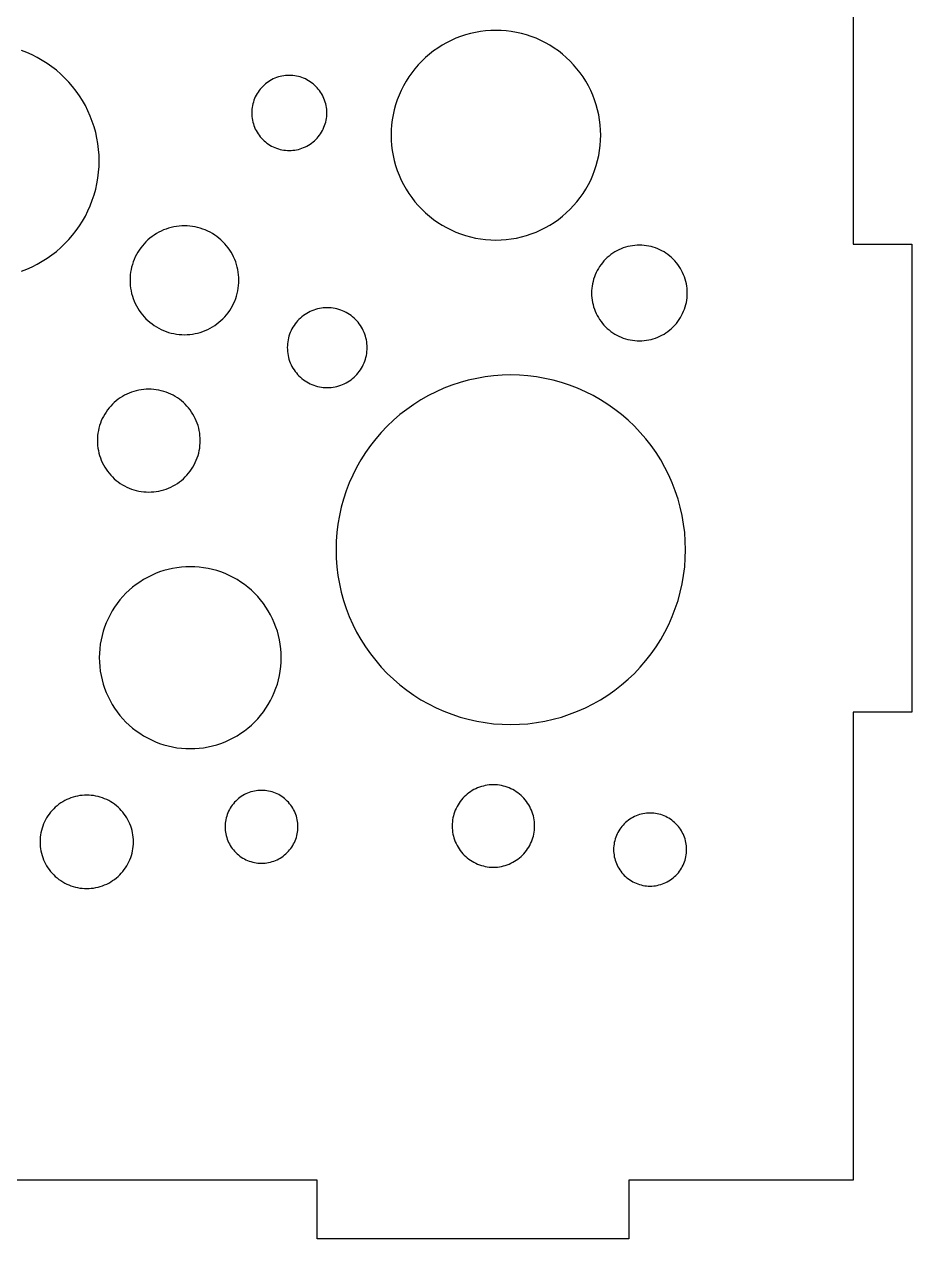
# Model space of a CAD drawing. Header units: millimetres. Extents: x 0 to 375, y -237 to 0.
# Drawn here: x 234.5 to 280, y -126 to -63.7 of the extents above; entities that cross this region are included whole.
import ezdxf

# ---------------------------------------------------------------- set-up
doc = ezdxf.new("R2010")
doc.units = ezdxf.units.MM
doc.layers.add('CUT', color=1, linetype='Continuous')

msp = doc.modelspace()

# ---------------------------------------------------------------- linework, layer by layer
at = {"layer": 'CUT'}
for points in [[(277, -51), (277, -75), (280, -75), (280, -99), (277, -99), (277, -123), (265.5, -123), (265.5, -126), (265.5, -126), (249.5, -126), (249.5, -123), (220.5, -123), (220.5, -126), (204.5, -126), (204.5, -123), (193, -123)], [(234.345, -76.382), (234.62, -76.276), (234.89, -76.156), (235.153, -76.024), (235.409, -75.878), (235.658, -75.721), (235.899, -75.551), (236.132, -75.37), (236.355, -75.177), (236.569, -74.974), (236.772, -74.76), (236.964, -74.537), (237.146, -74.305), (237.315, -74.064), (237.473, -73.815), (237.618, -73.558), (237.751, -73.295), (237.87, -73.026), (237.976, -72.751), (238.069, -72.471), (238.148, -72.187), (238.148, -72.187), (238.212, -71.899), (238.262, -71.609), (238.299, -71.316), (238.32, -71.022), (238.327, -70.727), (238.32, -70.433), (238.299, -70.139), (238.262, -69.846), (238.212, -69.556), (238.148, -69.268), (238.069, -68.984), (237.976, -68.704), (237.87, -68.429), (237.751, -68.16), (237.618, -67.896), (237.473, -67.64), (237.315, -67.391), (237.146, -67.15), (236.964, -66.918), (236.772, -66.694), (236.569, -66.481), (236.355, -66.278), (236.132, -66.085), (235.899, -65.904), (235.658, -65.734), (235.409, -65.576), (235.153, -65.431), (234.89, -65.299), (234.62, -65.179), (234.345, -65.073)]]:
    msp.add_lwpolyline(points, dxfattribs=at)
for points in [[(263.949, -70.46), (263.994, -70.2), (264.026, -69.938), (264.045, -69.675), (264.052, -69.411), (264.045, -69.147), (264.026, -68.884), (263.994, -68.622), (263.949, -68.362), (263.891, -68.105), (263.82, -67.851), (263.738, -67.6), (263.643, -67.354), (263.536, -67.113), (263.417, -66.877), (263.287, -66.647), (263.146, -66.424), (262.994, -66.209), (262.832, -66.001), (262.659, -65.801), (262.477, -65.61), (262.286, -65.428), (262.086, -65.255), (261.878, -65.093), (261.663, -64.941), (261.44, -64.8), (261.21, -64.67), (260.974, -64.551), (260.733, -64.444), (260.487, -64.349), (260.236, -64.266), (259.982, -64.196), (259.725, -64.138), (259.465, -64.093), (259.203, -64.061), (258.94, -64.041), (258.676, -64.035), (258.412, -64.041), (258.149, -64.061), (257.887, -64.093), (257.627, -64.138), (257.37, -64.196), (257.115, -64.266), (256.865, -64.349), (256.618, -64.444), (256.377, -64.551), (256.142, -64.67), (255.912, -64.8), (255.689, -64.941), (255.473, -65.093), (255.265, -65.255), (255.065, -65.428), (254.874, -65.61), (254.692, -65.801), (254.52, -66.001), (254.358, -66.209), (254.206, -66.424), (254.065, -66.647), (253.934, -66.877), (253.816, -67.113), (253.709, -67.354), (253.614, -67.6), (253.531, -67.851), (253.461, -68.105), (253.403, -68.362), (253.358, -68.622), (253.326, -68.884), (253.306, -69.147), (253.3, -69.411), (253.306, -69.675), (253.326, -69.938), (253.358, -70.2), (253.403, -70.46), (253.461, -70.717), (253.531, -70.972), (253.614, -71.222), (253.709, -71.468), (253.816, -71.71), (253.934, -71.945), (254.065, -72.175), (254.206, -72.398), (254.358, -72.614), (254.52, -72.822), (254.692, -73.022), (254.874, -73.213), (255.065, -73.395), (255.265, -73.567), (255.473, -73.729), (255.689, -73.881), (255.912, -74.022), (256.142, -74.152), (256.377, -74.271), (256.618, -74.378), (256.865, -74.473), (257.115, -74.556), (257.37, -74.626), (257.627, -74.684), (257.887, -74.729), (258.149, -74.761), (258.412, -74.781), (258.676, -74.787), (258.94, -74.781), (259.203, -74.761), (259.465, -74.729), (259.725, -74.684), (259.982, -74.626), (260.236, -74.556), (260.487, -74.473), (260.733, -74.378), (260.974, -74.271), (261.21, -74.152), (261.44, -74.022), (261.663, -73.881), (261.878, -73.729), (262.086, -73.567), (262.286, -73.395), (262.477, -73.213), (262.659, -73.022), (262.832, -72.822), (262.994, -72.614), (263.146, -72.398), (263.287, -72.175), (263.417, -71.945), (263.536, -71.71), (263.643, -71.468), (263.738, -71.222), (263.82, -70.972), (263.891, -70.717), (263.949, -70.46)], [(249.947, -68.738), (249.967, -68.646), (249.983, -68.553), (249.995, -68.459), (250.002, -68.365), (250.004, -68.27), (250.002, -68.176), (249.995, -68.081), (249.983, -67.988), (249.967, -67.894), (249.947, -67.802), (249.921, -67.711), (249.892, -67.621), (249.858, -67.533), (249.819, -67.447), (249.777, -67.362), (249.73, -67.28), (249.68, -67.2), (249.625, -67.123), (249.567, -67.048), (249.505, -66.976), (249.44, -66.908), (249.372, -66.843), (249.3, -66.781), (249.225, -66.723), (249.148, -66.668), (249.068, -66.618), (248.986, -66.571), (248.901, -66.529), (248.815, -66.49), (248.727, -66.456), (248.637, -66.427), (248.546, -66.401), (248.454, -66.381), (248.36, -66.365), (248.267, -66.353), (248.172, -66.346), (248.078, -66.344), (247.983, -66.346), (247.889, -66.353), (247.795, -66.365), (247.702, -66.381), (247.61, -66.401), (247.518, -66.427), (247.429, -66.456), (247.34, -66.49), (247.254, -66.529), (247.17, -66.571), (247.087, -66.618), (247.007, -66.668), (246.93, -66.723), (246.856, -66.781), (246.784, -66.843), (246.715, -66.908), (246.65, -66.976), (246.589, -67.048), (246.53, -67.123), (246.476, -67.2), (246.425, -67.28), (246.379, -67.362), (246.336, -67.447), (246.298, -67.533), (246.264, -67.621), (246.234, -67.711), (246.209, -67.802), (246.188, -67.894), (246.172, -67.988), (246.16, -68.081), (246.154, -68.176), (246.151, -68.27), (246.154, -68.365), (246.16, -68.459), (246.172, -68.553), (246.188, -68.646), (246.209, -68.738), (246.234, -68.829), (246.264, -68.919), (246.298, -69.007), (246.336, -69.094), (246.379, -69.178), (246.425, -69.261), (246.476, -69.341), (246.53, -69.418), (246.589, -69.492), (246.65, -69.564), (246.715, -69.632), (246.784, -69.698), (246.856, -69.759), (246.93, -69.818), (247.007, -69.872), (247.087, -69.923), (247.17, -69.969), (247.254, -70.012), (247.34, -70.05), (247.429, -70.084), (247.518, -70.114), (247.61, -70.139), (247.702, -70.16), (247.795, -70.176), (247.889, -70.187), (247.983, -70.194), (248.078, -70.197), (248.172, -70.194), (248.267, -70.187), (248.36, -70.176), (248.454, -70.16), (248.546, -70.139), (248.637, -70.114), (248.727, -70.084), (248.815, -70.05), (248.901, -70.012), (248.986, -69.969), (249.068, -69.923), (249.148, -69.872), (249.225, -69.818), (249.3, -69.759), (249.372, -69.698), (249.44, -69.632), (249.505, -69.564), (249.567, -69.492), (249.625, -69.418), (249.68, -69.341), (249.73, -69.261), (249.777, -69.178), (249.819, -69.094), (249.858, -69.007), (249.892, -68.919), (249.921, -68.829), (249.947, -68.738)], [(245.407, -77.529), (245.437, -77.395), (245.461, -77.26), (245.478, -77.124), (245.488, -76.988), (245.491, -76.851), (245.488, -76.714), (245.478, -76.577), (245.461, -76.441), (245.437, -76.306), (245.407, -76.173), (245.371, -76.041), (245.328, -75.91), (245.278, -75.783), (245.223, -75.657), (245.161, -75.535), (245.094, -75.416), (245.021, -75.3), (244.942, -75.188), (244.857, -75.08), (244.768, -74.976), (244.673, -74.877), (244.574, -74.783), (244.471, -74.693), (244.363, -74.609), (244.251, -74.53), (244.135, -74.457), (244.016, -74.389), (243.893, -74.328), (243.768, -74.272), (243.64, -74.223), (243.51, -74.18), (243.378, -74.143), (243.244, -74.113), (243.109, -74.09), (242.974, -74.073), (242.837, -74.063), (242.7, -74.06), (242.563, -74.063), (242.426, -74.073), (242.29, -74.09), (242.155, -74.113), (242.022, -74.143), (241.89, -74.18), (241.76, -74.223), (241.632, -74.272), (241.507, -74.328), (241.384, -74.389), (241.265, -74.457), (241.149, -74.53), (241.037, -74.609), (240.929, -74.693), (240.826, -74.783), (240.726, -74.877), (240.632, -74.976), (240.542, -75.08), (240.458, -75.188), (240.379, -75.3), (240.306, -75.416), (240.239, -75.535), (240.177, -75.657), (240.121, -75.783), (240.072, -75.91), (240.029, -76.041), (239.993, -76.173), (239.963, -76.306), (239.939, -76.441), (239.922, -76.577), (239.912, -76.714), (239.909, -76.851), (239.912, -76.988), (239.922, -77.124), (239.939, -77.26), (239.963, -77.395), (239.993, -77.529), (240.029, -77.661), (240.072, -77.791), (240.121, -77.919), (240.177, -78.044), (240.239, -78.166), (240.306, -78.286), (240.379, -78.401), (240.458, -78.513), (240.542, -78.621), (240.632, -78.725), (240.726, -78.824), (240.826, -78.919), (240.929, -79.008), (241.037, -79.092), (241.149, -79.171), (241.265, -79.245), (241.384, -79.312), (241.507, -79.374), (241.632, -79.429), (241.76, -79.479), (241.89, -79.522), (242.022, -79.558), (242.155, -79.588), (242.29, -79.611), (242.426, -79.628), (242.563, -79.638), (242.7, -79.642), (242.837, -79.638), (242.974, -79.628), (243.109, -79.611), (243.244, -79.588), (243.378, -79.558), (243.51, -79.522), (243.64, -79.479), (243.768, -79.429), (243.893, -79.374), (244.016, -79.312), (244.135, -79.245), (244.251, -79.171), (244.363, -79.092), (244.471, -79.008), (244.574, -78.919), (244.673, -78.824), (244.768, -78.725), (244.857, -78.621), (244.942, -78.513), (245.021, -78.401), (245.094, -78.286), (245.161, -78.166), (245.223, -78.044), (245.278, -77.919), (245.328, -77.791), (245.371, -77.661), (245.407, -77.529)], [(268.414, -78.101), (268.441, -77.983), (268.461, -77.865), (268.476, -77.745), (268.485, -77.625), (268.488, -77.505), (268.485, -77.385), (268.476, -77.264), (268.461, -77.145), (268.441, -77.026), (268.414, -76.909), (268.382, -76.793), (268.345, -76.678), (268.301, -76.566), (268.252, -76.456), (268.198, -76.348), (268.139, -76.244), (268.075, -76.142), (268.005, -76.044), (267.931, -75.949), (267.853, -75.857), (267.769, -75.77), (267.682, -75.687), (267.591, -75.609), (267.496, -75.535), (267.398, -75.465), (267.296, -75.401), (267.191, -75.341), (267.084, -75.287), (266.974, -75.239), (266.861, -75.195), (266.747, -75.157), (266.631, -75.125), (266.513, -75.099), (266.395, -75.078), (266.275, -75.064), (266.155, -75.055), (266.035, -75.052), (265.915, -75.055), (265.794, -75.064), (265.675, -75.078), (265.556, -75.099), (265.439, -75.125), (265.323, -75.157), (265.208, -75.195), (265.096, -75.239), (264.986, -75.287), (264.879, -75.341), (264.774, -75.401), (264.672, -75.465), (264.574, -75.535), (264.479, -75.609), (264.387, -75.687), (264.3, -75.77), (264.217, -75.857), (264.139, -75.949), (264.065, -76.044), (263.995, -76.142), (263.931, -76.244), (263.871, -76.348), (263.817, -76.456), (263.769, -76.566), (263.725, -76.678), (263.687, -76.793), (263.655, -76.909), (263.629, -77.026), (263.608, -77.145), (263.594, -77.264), (263.585, -77.385), (263.582, -77.505), (263.585, -77.625), (263.594, -77.745), (263.608, -77.865), (263.629, -77.983), (263.655, -78.101), (263.687, -78.217), (263.725, -78.331), (263.769, -78.444), (263.817, -78.554), (263.871, -78.661), (263.931, -78.766), (263.995, -78.868), (264.065, -78.966), (264.139, -79.061), (264.217, -79.152), (264.3, -79.239), (264.387, -79.322), (264.479, -79.401), (264.574, -79.475), (264.672, -79.545), (264.774, -79.609), (264.879, -79.668), (264.986, -79.722), (265.096, -79.771), (265.208, -79.815), (265.323, -79.852), (265.439, -79.884), (265.556, -79.911), (265.675, -79.931), (265.794, -79.946), (265.915, -79.955), (266.035, -79.958), (266.155, -79.955), (266.275, -79.946), (266.395, -79.931), (266.513, -79.911), (266.631, -79.884), (266.747, -79.852), (266.861, -79.815), (266.974, -79.771), (267.084, -79.722), (267.191, -79.668), (267.296, -79.609), (267.398, -79.545), (267.496, -79.475), (267.591, -79.401), (267.682, -79.322), (267.769, -79.239), (267.853, -79.152), (267.931, -79.061), (268.005, -78.966), (268.075, -78.868), (268.139, -78.766), (268.198, -78.661), (268.252, -78.554), (268.301, -78.444), (268.345, -78.331), (268.382, -78.217), (268.414, -78.101)], [(252.01, -80.803), (252.032, -80.705), (252.049, -80.605), (252.062, -80.506), (252.069, -80.405), (252.072, -80.305), (252.069, -80.204), (252.062, -80.104), (252.049, -80.004), (252.032, -79.905), (252.01, -79.807), (251.983, -79.71), (251.952, -79.615), (251.916, -79.521), (251.875, -79.429), (251.83, -79.339), (251.78, -79.252), (251.726, -79.167), (251.668, -79.085), (251.607, -79.006), (251.541, -78.929), (251.472, -78.857), (251.399, -78.787), (251.323, -78.722), (251.243, -78.66), (251.161, -78.602), (251.076, -78.548), (250.989, -78.499), (250.899, -78.453), (250.807, -78.413), (250.713, -78.376), (250.618, -78.345), (250.521, -78.318), (250.423, -78.296), (250.324, -78.279), (250.224, -78.267), (250.124, -78.259), (250.023, -78.257), (249.923, -78.259), (249.823, -78.267), (249.723, -78.279), (249.624, -78.296), (249.526, -78.318), (249.429, -78.345), (249.333, -78.376), (249.24, -78.413), (249.148, -78.453), (249.058, -78.499), (248.97, -78.548), (248.885, -78.602), (248.803, -78.66), (248.724, -78.722), (248.648, -78.787), (248.575, -78.857), (248.506, -78.929), (248.44, -79.006), (248.378, -79.085), (248.32, -79.167), (248.267, -79.252), (248.217, -79.339), (248.172, -79.429), (248.131, -79.521), (248.095, -79.615), (248.063, -79.71), (248.037, -79.807), (248.014, -79.905), (247.997, -80.004), (247.985, -80.104), (247.978, -80.204), (247.975, -80.305), (247.978, -80.405), (247.985, -80.506), (247.997, -80.605), (248.014, -80.705), (248.037, -80.803), (248.063, -80.9), (248.095, -80.995), (248.131, -81.089), (248.172, -81.181), (248.217, -81.27), (248.267, -81.358), (248.32, -81.443), (248.378, -81.525), (248.44, -81.604), (248.506, -81.68), (248.575, -81.753), (248.648, -81.823), (248.724, -81.888), (248.803, -81.95), (248.885, -82.008), (248.97, -82.062), (249.058, -82.111), (249.148, -82.156), (249.24, -82.197), (249.333, -82.233), (249.429, -82.265), (249.526, -82.292), (249.624, -82.314), (249.723, -82.331), (249.823, -82.343), (249.923, -82.351), (250.023, -82.353), (250.124, -82.351), (250.224, -82.343), (250.324, -82.331), (250.423, -82.314), (250.521, -82.292), (250.618, -82.265), (250.713, -82.233), (250.807, -82.197), (250.899, -82.156), (250.989, -82.111), (251.076, -82.062), (251.161, -82.008), (251.243, -81.95), (251.323, -81.888), (251.399, -81.823), (251.472, -81.753), (251.541, -81.68), (251.607, -81.604), (251.668, -81.525), (251.726, -81.443), (251.78, -81.358), (251.83, -81.27), (251.875, -81.181), (251.916, -81.089), (251.952, -80.995), (251.983, -80.9), (252.01, -80.803)], [(268.227, -92.419), (268.303, -91.986), (268.357, -91.549), (268.389, -91.11), (268.4, -90.67), (268.389, -90.231), (268.357, -89.792), (268.303, -89.355), (268.227, -88.922), (268.131, -88.493), (268.014, -88.069), (267.876, -87.651), (267.717, -87.24), (267.539, -86.838), (267.341, -86.445), (267.125, -86.063), (266.889, -85.691), (266.636, -85.331), (266.365, -84.984), (266.078, -84.651), (265.775, -84.333), (265.456, -84.029), (265.123, -83.742), (264.776, -83.471), (264.416, -83.218), (264.045, -82.983), (263.662, -82.766), (263.269, -82.568), (262.867, -82.39), (262.456, -82.232), (262.039, -82.094), (261.615, -81.976), (261.185, -81.88), (260.752, -81.805), (260.315, -81.751), (259.877, -81.718), (259.437, -81.708), (258.997, -81.718), (258.558, -81.751), (258.122, -81.805), (257.688, -81.88), (257.259, -81.976), (256.835, -82.094), (256.417, -82.232), (256.007, -82.39), (255.605, -82.568), (255.212, -82.766), (254.829, -82.983), (254.457, -83.218), (254.098, -83.471), (253.751, -83.742), (253.418, -84.029), (253.099, -84.333), (252.796, -84.651), (252.509, -84.984), (252.238, -85.331), (251.985, -85.691), (251.749, -86.063), (251.532, -86.445), (251.335, -86.838), (251.156, -87.24), (250.998, -87.651), (250.86, -88.069), (250.743, -88.493), (250.646, -88.922), (250.571, -89.355), (250.517, -89.792), (250.485, -90.231), (250.474, -90.67), (250.485, -91.11), (250.517, -91.549), (250.571, -91.986), (250.646, -92.419), (250.743, -92.848), (250.86, -93.272), (250.998, -93.69), (251.156, -94.1), (251.335, -94.502), (251.532, -94.895), (251.749, -95.278), (251.985, -95.65), (252.238, -96.01), (252.509, -96.356), (252.796, -96.689), (253.099, -97.008), (253.418, -97.311), (253.751, -97.599), (254.098, -97.869), (254.457, -98.123), (254.829, -98.358), (255.212, -98.575), (255.605, -98.773), (256.007, -98.951), (256.417, -99.109), (256.835, -99.247), (257.259, -99.365), (257.688, -99.461), (258.122, -99.536), (258.558, -99.59), (258.997, -99.622), (259.437, -99.633), (259.877, -99.622), (260.315, -99.59), (260.752, -99.536), (261.185, -99.461), (261.615, -99.365), (262.039, -99.247), (262.456, -99.109), (262.867, -98.951), (263.269, -98.773), (263.662, -98.575), (264.045, -98.358), (264.416, -98.123), (264.776, -97.869), (265.123, -97.599), (265.456, -97.311), (265.775, -97.008), (266.078, -96.689), (266.365, -96.356), (266.636, -96.01), (266.889, -95.65), (267.125, -95.278), (267.341, -94.895), (267.539, -94.502), (267.717, -94.1), (267.876, -93.69), (268.014, -93.272), (268.131, -92.848), (268.227, -92.419)], [(243.46, -85.587), (243.482, -85.46), (243.498, -85.331), (243.507, -85.202), (243.51, -85.073), (243.507, -84.943), (243.498, -84.814), (243.482, -84.686), (243.46, -84.558), (243.431, -84.432), (243.397, -84.307), (243.356, -84.184), (243.309, -84.063), (243.257, -83.945), (243.199, -83.829), (243.135, -83.717), (243.066, -83.607), (242.991, -83.501), (242.911, -83.399), (242.827, -83.301), (242.738, -83.208), (242.644, -83.118), (242.546, -83.034), (242.444, -82.954), (242.338, -82.88), (242.229, -82.81), (242.116, -82.746), (242, -82.688), (241.882, -82.636), (241.761, -82.589), (241.638, -82.549), (241.513, -82.514), (241.387, -82.486), (241.259, -82.464), (241.131, -82.448), (241.002, -82.438), (240.872, -82.435), (240.743, -82.438), (240.614, -82.448), (240.485, -82.464), (240.358, -82.486), (240.231, -82.514), (240.107, -82.549), (239.984, -82.589), (239.863, -82.636), (239.745, -82.688), (239.629, -82.746), (239.516, -82.81), (239.407, -82.88), (239.301, -82.954), (239.199, -83.034), (239.101, -83.118), (239.007, -83.208), (238.918, -83.301), (238.833, -83.399), (238.754, -83.501), (238.679, -83.607), (238.61, -83.717), (238.546, -83.829), (238.488, -83.945), (238.435, -84.063), (238.389, -84.184), (238.348, -84.307), (238.314, -84.432), (238.285, -84.558), (238.263, -84.686), (238.247, -84.814), (238.238, -84.943), (238.235, -85.073), (238.238, -85.202), (238.247, -85.331), (238.263, -85.46), (238.285, -85.587), (238.314, -85.714), (238.348, -85.839), (238.389, -85.961), (238.435, -86.082), (238.488, -86.201), (238.546, -86.316), (238.61, -86.429), (238.679, -86.538), (238.754, -86.644), (238.833, -86.746), (238.918, -86.844), (239.007, -86.938), (239.101, -87.027), (239.199, -87.112), (239.301, -87.191), (239.407, -87.266), (239.516, -87.335), (239.629, -87.399), (239.745, -87.457), (239.863, -87.51), (239.984, -87.556), (240.107, -87.597), (240.231, -87.632), (240.358, -87.66), (240.485, -87.682), (240.614, -87.698), (240.743, -87.707), (240.872, -87.711), (241.002, -87.707), (241.131, -87.698), (241.259, -87.682), (241.387, -87.66), (241.513, -87.632), (241.638, -87.597), (241.761, -87.556), (241.882, -87.51), (242, -87.457), (242.116, -87.399), (242.229, -87.335), (242.338, -87.266), (242.444, -87.191), (242.546, -87.112), (242.644, -87.027), (242.738, -86.938), (242.827, -86.844), (242.911, -86.746), (242.991, -86.644), (243.066, -86.538), (243.135, -86.429), (243.199, -86.316), (243.257, -86.201), (243.309, -86.082), (243.356, -85.961), (243.397, -85.839), (243.431, -85.714), (243.46, -85.587)], [(247.526, -97.338), (247.576, -97.115), (247.615, -96.889), (247.643, -96.662), (247.66, -96.433), (247.666, -96.204), (247.66, -95.975), (247.643, -95.747), (247.615, -95.52), (247.576, -95.294), (247.526, -95.071), (247.465, -94.85), (247.393, -94.632), (247.31, -94.419), (247.218, -94.209), (247.115, -94.005), (247.002, -93.805), (246.879, -93.612), (246.747, -93.425), (246.606, -93.244), (246.457, -93.071), (246.299, -92.905), (246.133, -92.747), (245.96, -92.597), (245.779, -92.456), (245.592, -92.325), (245.398, -92.202), (245.199, -92.089), (244.994, -91.986), (244.785, -91.893), (244.571, -91.811), (244.354, -91.739), (244.133, -91.678), (243.91, -91.628), (243.684, -91.589), (243.457, -91.561), (243.228, -91.544), (242.999, -91.538), (242.77, -91.544), (242.542, -91.561), (242.315, -91.589), (242.089, -91.628), (241.866, -91.678), (241.645, -91.739), (241.427, -91.811), (241.214, -91.893), (241.004, -91.986), (240.8, -92.089), (240.601, -92.202), (240.407, -92.325), (240.22, -92.456), (240.039, -92.597), (239.866, -92.747), (239.7, -92.905), (239.542, -93.071), (239.392, -93.244), (239.251, -93.425), (239.12, -93.612), (238.997, -93.805), (238.884, -94.005), (238.781, -94.209), (238.688, -94.419), (238.606, -94.632), (238.534, -94.85), (238.473, -95.071), (238.423, -95.294), (238.384, -95.52), (238.356, -95.747), (238.339, -95.975), (238.333, -96.204), (238.339, -96.433), (238.356, -96.662), (238.384, -96.889), (238.423, -97.115), (238.473, -97.338), (238.534, -97.559), (238.606, -97.776), (238.688, -97.99), (238.781, -98.199), (238.884, -98.404), (238.997, -98.603), (239.12, -98.797), (239.251, -98.984), (239.392, -99.164), (239.542, -99.338), (239.7, -99.504), (239.866, -99.662), (240.039, -99.811), (240.22, -99.952), (240.407, -100.084), (240.601, -100.207), (240.8, -100.319), (241.004, -100.422), (241.214, -100.515), (241.427, -100.598), (241.645, -100.67), (241.866, -100.731), (242.089, -100.781), (242.315, -100.82), (242.542, -100.848), (242.77, -100.865), (242.999, -100.87), (243.228, -100.865), (243.457, -100.848), (243.684, -100.82), (243.91, -100.781), (244.133, -100.731), (244.354, -100.67), (244.571, -100.598), (244.785, -100.515), (244.994, -100.422), (245.199, -100.319), (245.398, -100.207), (245.592, -100.084), (245.779, -99.952), (245.96, -99.811), (246.133, -99.662), (246.299, -99.504), (246.457, -99.338), (246.606, -99.164), (246.747, -98.984), (246.879, -98.797), (247.002, -98.603), (247.115, -98.404), (247.218, -98.199), (247.31, -97.99), (247.393, -97.776), (247.465, -97.559), (247.526, -97.338)], [(260.595, -105.349), (260.617, -105.248), (260.635, -105.145), (260.648, -105.043), (260.655, -104.939), (260.658, -104.835), (260.655, -104.732), (260.648, -104.628), (260.635, -104.525), (260.617, -104.423), (260.595, -104.322), (260.567, -104.222), (260.534, -104.123), (260.497, -104.027), (260.455, -103.932), (260.408, -103.839), (260.357, -103.749), (260.302, -103.661), (260.242, -103.576), (260.178, -103.495), (260.11, -103.416), (260.039, -103.341), (259.964, -103.27), (259.885, -103.202), (259.803, -103.138), (259.719, -103.078), (259.631, -103.023), (259.541, -102.972), (259.448, -102.925), (259.353, -102.883), (259.257, -102.846), (259.158, -102.813), (259.058, -102.785), (258.957, -102.763), (258.855, -102.745), (258.752, -102.732), (258.648, -102.725), (258.545, -102.722), (258.441, -102.725), (258.337, -102.732), (258.234, -102.745), (258.132, -102.763), (258.031, -102.785), (257.931, -102.813), (257.833, -102.846), (257.736, -102.883), (257.641, -102.925), (257.548, -102.972), (257.458, -103.023), (257.37, -103.078), (257.286, -103.138), (257.204, -103.202), (257.125, -103.27), (257.05, -103.341), (256.979, -103.416), (256.911, -103.495), (256.847, -103.576), (256.787, -103.661), (256.732, -103.749), (256.681, -103.839), (256.634, -103.932), (256.592, -104.027), (256.555, -104.123), (256.522, -104.222), (256.495, -104.322), (256.472, -104.423), (256.454, -104.525), (256.441, -104.628), (256.434, -104.732), (256.431, -104.835), (256.434, -104.939), (256.441, -105.043), (256.454, -105.145), (256.472, -105.248), (256.495, -105.349), (256.522, -105.449), (256.555, -105.547), (256.592, -105.644), (256.634, -105.739), (256.681, -105.832), (256.732, -105.922), (256.787, -106.009), (256.847, -106.094), (256.911, -106.176), (256.979, -106.255), (257.05, -106.33), (257.125, -106.401), (257.204, -106.469), (257.286, -106.533), (257.37, -106.593), (257.458, -106.648), (257.548, -106.699), (257.641, -106.746), (257.736, -106.788), (257.833, -106.825), (257.931, -106.858), (258.031, -106.885), (258.132, -106.908), (258.234, -106.926), (258.337, -106.939), (258.441, -106.946), (258.545, -106.949), (258.648, -106.946), (258.752, -106.939), (258.855, -106.926), (258.957, -106.908), (259.058, -106.885), (259.158, -106.858), (259.257, -106.825), (259.353, -106.788), (259.448, -106.746), (259.541, -106.699), (259.631, -106.648), (259.719, -106.593), (259.803, -106.533), (259.885, -106.469), (259.964, -106.401), (260.039, -106.33), (260.11, -106.255), (260.178, -106.176), (260.242, -106.094), (260.302, -106.009), (260.357, -105.922), (260.408, -105.832), (260.455, -105.739), (260.497, -105.644), (260.534, -105.547), (260.567, -105.449), (260.595, -105.349)], [(240.012, -106.23), (240.038, -106.115), (240.058, -105.999), (240.072, -105.883), (240.081, -105.765), (240.084, -105.648), (240.081, -105.53), (240.072, -105.413), (240.058, -105.296), (240.038, -105.18), (240.012, -105.066), (239.98, -104.952), (239.944, -104.841), (239.901, -104.731), (239.854, -104.624), (239.801, -104.519), (239.743, -104.416), (239.68, -104.317), (239.612, -104.221), (239.54, -104.128), (239.463, -104.039), (239.382, -103.954), (239.297, -103.873), (239.208, -103.796), (239.115, -103.724), (239.019, -103.656), (238.92, -103.593), (238.817, -103.535), (238.712, -103.482), (238.605, -103.435), (238.495, -103.392), (238.383, -103.356), (238.27, -103.324), (238.155, -103.298), (238.04, -103.278), (237.923, -103.264), (237.806, -103.255), (237.688, -103.252), (237.571, -103.255), (237.453, -103.264), (237.337, -103.278), (237.221, -103.298), (237.106, -103.324), (236.993, -103.356), (236.881, -103.392), (236.771, -103.435), (236.664, -103.482), (236.559, -103.535), (236.457, -103.593), (236.357, -103.656), (236.261, -103.724), (236.169, -103.796), (236.079, -103.873), (235.994, -103.954), (235.913, -104.039), (235.836, -104.128), (235.764, -104.221), (235.696, -104.317), (235.634, -104.416), (235.576, -104.519), (235.523, -104.624), (235.475, -104.731), (235.433, -104.841), (235.396, -104.952), (235.365, -105.066), (235.339, -105.18), (235.319, -105.296), (235.304, -105.413), (235.296, -105.53), (235.293, -105.648), (235.296, -105.765), (235.304, -105.883), (235.319, -105.999), (235.339, -106.115), (235.365, -106.23), (235.396, -106.343), (235.433, -106.455), (235.475, -106.564), (235.523, -106.672), (235.576, -106.777), (235.634, -106.879), (235.696, -106.979), (235.764, -107.075), (235.836, -107.167), (235.913, -107.256), (235.994, -107.342), (236.079, -107.423), (236.169, -107.499), (236.261, -107.572), (236.357, -107.639), (236.457, -107.702), (236.559, -107.76), (236.664, -107.813), (236.771, -107.861), (236.881, -107.903), (236.993, -107.94), (237.106, -107.971), (237.221, -107.997), (237.337, -108.017), (237.453, -108.032), (237.571, -108.04), (237.688, -108.043), (237.806, -108.04), (237.923, -108.032), (238.04, -108.017), (238.155, -107.997), (238.27, -107.971), (238.383, -107.94), (238.495, -107.903), (238.605, -107.861), (238.712, -107.813), (238.817, -107.76), (238.92, -107.702), (239.019, -107.639), (239.115, -107.572), (239.208, -107.499), (239.297, -107.423), (239.382, -107.342), (239.463, -107.256), (239.54, -107.167), (239.612, -107.075), (239.68, -106.979), (239.743, -106.879), (239.801, -106.777), (239.854, -106.672), (239.901, -106.564), (239.944, -106.455), (239.98, -106.343), (240.012, -106.23)], [(248.465, -105.33), (248.485, -105.241), (248.501, -105.15), (248.512, -105.059), (248.519, -104.968), (248.521, -104.876), (248.519, -104.785), (248.512, -104.693), (248.501, -104.602), (248.485, -104.512), (248.465, -104.422), (248.441, -104.334), (248.412, -104.247), (248.379, -104.161), (248.342, -104.078), (248.301, -103.996), (248.256, -103.916), (248.207, -103.839), (248.154, -103.764), (248.097, -103.691), (248.038, -103.622), (247.974, -103.556), (247.908, -103.492), (247.839, -103.433), (247.766, -103.376), (247.691, -103.323), (247.614, -103.274), (247.534, -103.229), (247.452, -103.188), (247.368, -103.151), (247.283, -103.118), (247.196, -103.089), (247.108, -103.065), (247.018, -103.044), (246.928, -103.029), (246.837, -103.018), (246.745, -103.011), (246.654, -103.009), (246.562, -103.011), (246.471, -103.018), (246.38, -103.029), (246.289, -103.044), (246.2, -103.065), (246.112, -103.089), (246.025, -103.118), (245.939, -103.151), (245.855, -103.188), (245.773, -103.229), (245.694, -103.274), (245.616, -103.323), (245.541, -103.376), (245.469, -103.433), (245.4, -103.492), (245.333, -103.556), (245.27, -103.622), (245.21, -103.691), (245.154, -103.764), (245.101, -103.839), (245.052, -103.916), (245.007, -103.996), (244.965, -104.078), (244.928, -104.161), (244.895, -104.247), (244.867, -104.334), (244.842, -104.422), (244.822, -104.512), (244.806, -104.602), (244.795, -104.693), (244.788, -104.785), (244.786, -104.876), (244.788, -104.968), (244.795, -105.059), (244.806, -105.15), (244.822, -105.241), (244.842, -105.33), (244.867, -105.418), (244.895, -105.505), (244.928, -105.591), (244.965, -105.675), (245.007, -105.757), (245.052, -105.836), (245.101, -105.914), (245.154, -105.989), (245.21, -106.061), (245.27, -106.13), (245.333, -106.197), (245.4, -106.26), (245.469, -106.32), (245.541, -106.376), (245.616, -106.429), (245.694, -106.478), (245.773, -106.523), (245.855, -106.565), (245.939, -106.602), (246.025, -106.635), (246.112, -106.663), (246.2, -106.688), (246.289, -106.708), (246.38, -106.724), (246.471, -106.735), (246.562, -106.742), (246.654, -106.744), (246.745, -106.742), (246.837, -106.735), (246.928, -106.724), (247.018, -106.708), (247.108, -106.688), (247.196, -106.663), (247.283, -106.635), (247.368, -106.602), (247.452, -106.565), (247.534, -106.523), (247.614, -106.478), (247.691, -106.429), (247.766, -106.376), (247.839, -106.32), (247.908, -106.26), (247.974, -106.197), (248.038, -106.13), (248.097, -106.061), (248.154, -105.989), (248.207, -105.914), (248.256, -105.836), (248.301, -105.757), (248.342, -105.675), (248.379, -105.591), (248.412, -105.505), (248.441, -105.418), (248.465, -105.33)], [(268.42, -106.41), (268.436, -106.319), (268.447, -106.228), (268.454, -106.136), (268.456, -106.045), (268.454, -105.953), (268.447, -105.861), (268.436, -105.77), (268.42, -105.679), (268.4, -105.59), (268.375, -105.501), (268.346, -105.414), (268.313, -105.328), (268.276, -105.244), (268.235, -105.162), (268.189, -105.082), (268.14, -105.004), (268.087, -104.929), (268.031, -104.857), (267.971, -104.787), (267.907, -104.721), (267.841, -104.657), (267.771, -104.597), (267.699, -104.541), (267.624, -104.488), (267.546, -104.439), (267.466, -104.393), (267.384, -104.352), (267.3, -104.315), (267.214, -104.282), (267.127, -104.253), (267.038, -104.228), (266.949, -104.208), (266.858, -104.193), (266.767, -104.181), (266.675, -104.175), (266.584, -104.172), (266.492, -104.175), (266.4, -104.181), (266.309, -104.193), (266.218, -104.208), (266.129, -104.228), (266.04, -104.253), (265.953, -104.282), (265.867, -104.315), (265.783, -104.352), (265.701, -104.393), (265.621, -104.439), (265.543, -104.488), (265.468, -104.541), (265.396, -104.597), (265.326, -104.657), (265.26, -104.721), (265.196, -104.787), (265.136, -104.857), (265.08, -104.929), (265.027, -105.004), (264.978, -105.082), (264.932, -105.162), (264.891, -105.244), (264.854, -105.328), (264.821, -105.414), (264.792, -105.501), (264.767, -105.59), (264.747, -105.679), (264.732, -105.77), (264.72, -105.861), (264.714, -105.953), (264.711, -106.045), (264.714, -106.136), (264.72, -106.228), (264.732, -106.319), (264.747, -106.41), (264.767, -106.5), (264.792, -106.588), (264.821, -106.675), (264.854, -106.761), (264.891, -106.845), (264.932, -106.927), (264.978, -107.007), (265.027, -107.085), (265.08, -107.16), (265.136, -107.232), (265.196, -107.302), (265.26, -107.368), (265.326, -107.432), (265.396, -107.492), (265.468, -107.548), (265.543, -107.601), (265.621, -107.65), (265.701, -107.696), (265.783, -107.737), (265.867, -107.774), (265.953, -107.807), (266.04, -107.836), (266.129, -107.861), (266.218, -107.881), (266.309, -107.897), (266.4, -107.908), (266.492, -107.915), (266.584, -107.917), (266.675, -107.915), (266.767, -107.908), (266.858, -107.897), (266.949, -107.881), (267.038, -107.861), (267.127, -107.836), (267.214, -107.807), (267.3, -107.774), (267.384, -107.737), (267.466, -107.696), (267.546, -107.65), (267.624, -107.601), (267.699, -107.548), (267.771, -107.492), (267.841, -107.432), (267.907, -107.368), (267.971, -107.302), (268.031, -107.232), (268.087, -107.16), (268.14, -107.085), (268.189, -107.007), (268.235, -106.927), (268.276, -106.845), (268.313, -106.761), (268.346, -106.675), (268.375, -106.588), (268.4, -106.5), (268.42, -106.41)]]:
    msp.add_lwpolyline(points, close=True, dxfattribs=at)

doc.saveas('drawing.dxf')
